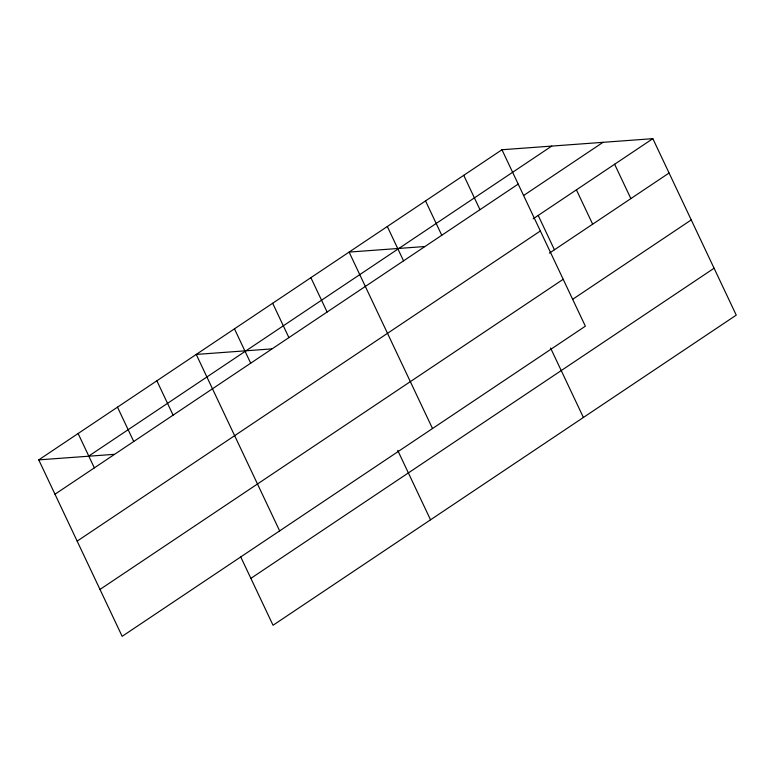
<?xml version="1.0" encoding="UTF-8"?>
<svg xmlns="http://www.w3.org/2000/svg" width="775" height="775" viewBox="0 0 775 775"><rect width="100%" height="100%" fill="white"/><g stroke="black" fill="none" stroke-linecap="round" stroke-linejoin="round"><path stroke-width="1.16" d="M501.958 149.74L585.357 326.188L122.159 636.333L38.75 459.875L501.958 149.74L652.841 138.667L736.25 315.125L273.042 625.26L240.725 556.896M88.544 456.223L551.752 146.088M54.986 494.227L518.194 184.092M523.6 195.513L603.047 142.319M533.171 218.792L652.841 138.667M77.151 541.124L540.359 230.979M549.407 253.144L669.077 173.019M99.994 589.436L563.192 279.3M572.58 299.363L691.242 219.916M250.877 578.363L714.085 268.228M424.545 246.547L349.099 252.088L432.508 428.536M271.686 348.895L196.24 354.437L279.649 530.885M38.75 459.875L114.196 454.344M614.623 164.261L630.869 198.603M576.416 189.846L592.652 224.188M538.199 215.431L554.435 249.782M550.57 348.023L583.391 417.463M463.741 175.324L479.977 209.676M425.523 200.909L441.76 235.261M387.316 226.503L403.552 260.846M397.711 450.372L430.532 519.812M310.882 277.673L327.118 312.025M272.664 303.257L288.901 337.609M234.457 328.842L250.693 363.194M156.87 380.796L173.106 415.148M117.49 407.156L133.736 441.508M78.12 433.516L94.356 467.868"/></g></svg>
